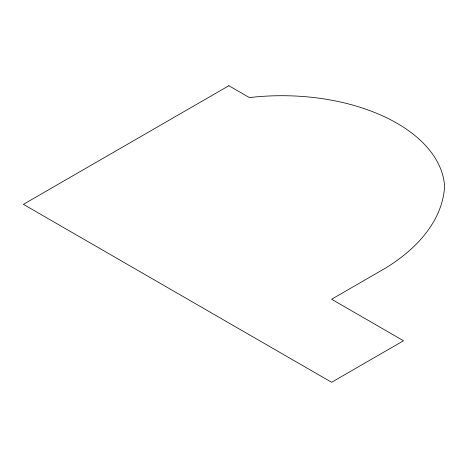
<?xml version="1.0" encoding="UTF-8"?>
<svg xmlns="http://www.w3.org/2000/svg" width="468" height="468" viewBox="0 0 468 468"><rect width="100%" height="100%" fill="white"/><g stroke="black" fill="none" stroke-linecap="round" stroke-linejoin="round"><path stroke-width="0.7" d="M228.864 85.72L23.4 204.346L331.596 382.28L403.51 340.762L331.596 299.245L384.836 268.503A216.684 125.102 0 0 0 444.6 186.551A162.882 94.039 0 0 0 249.409 97.584L228.864 85.72"/></g></svg>
